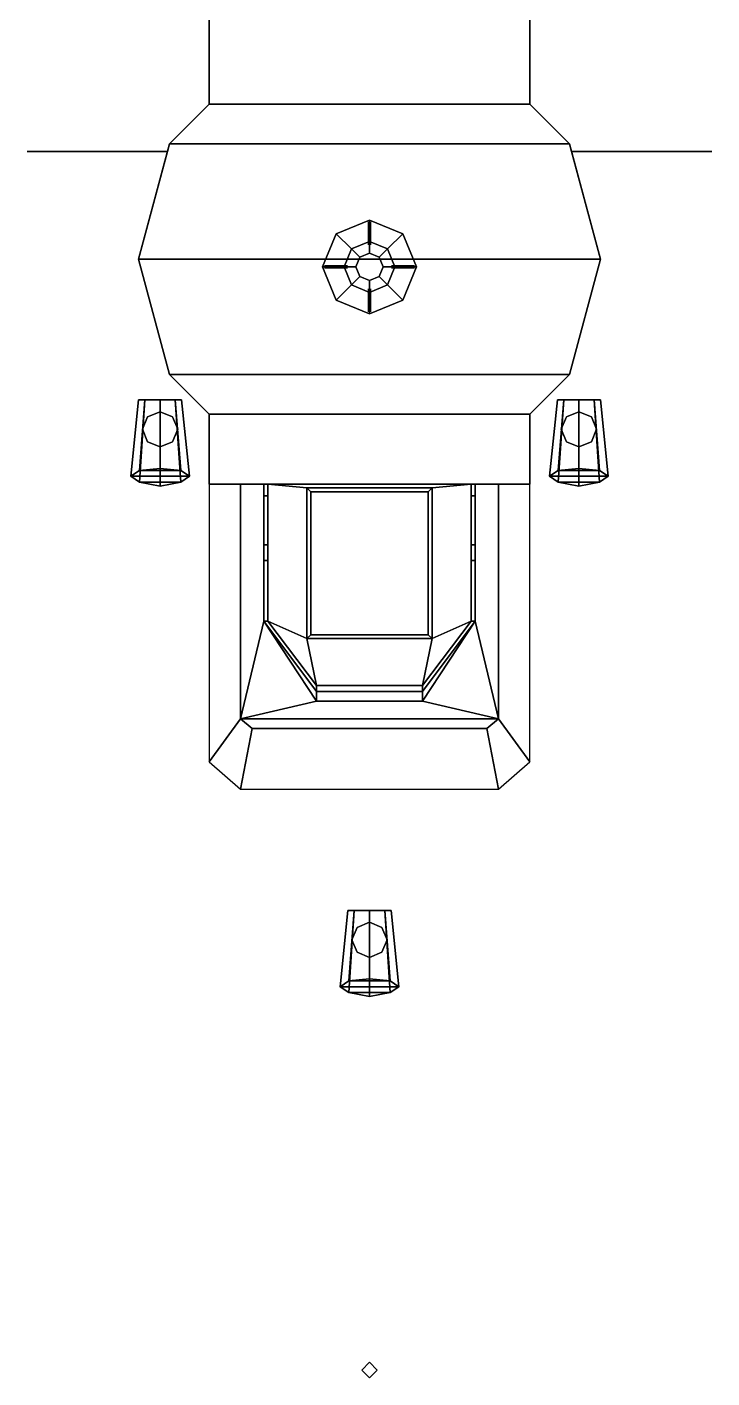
# Model space of a CAD drawing. Extents: x -1.7 to 1.7, y -7.4 to 6.9.
# Drawn here: x -1.75 to 1.75, y -7.39 to -0.48 of the extents above; entities that cross this region are included whole.
import ezdxf

# ---------------------------------------------------------------- set-up
doc = ezdxf.new("R2010")
doc.units = 0
doc.layers.add('SUPERSTRUCTURE', color=3, linetype='CONTINUOUS')

msp = doc.modelspace()

# ---------------------------------------------------------------- linework, layer by layer
at = {"layer": 'SUPERSTRUCTURE'}
for points in [[(-0.82, -0.34, 0.74), (-0.82, -0.8781, 0.74), (-0.82, -0.8781, 1.67), (-0.82, -0.34, 1.67)], [(-0.82, -0.34, 1.67), (-0.82, -0.8781, 1.67), (0.82, -0.8781, 1.67), (0.82, -0.34, 1.67)], [(0.82, -0.8781, 1.67), (0.82, -0.8781, 0.74), (0.82, -0.34, 0.74), (0.82, -0.34, 1.67)], [(-0.82, -0.8781, 0.74), (-1.0219, -1.08, 0.74), (-1.0219, -1.08, 1.67), (-0.82, -0.8781, 1.67)], [(-0.82, -0.8781, 1.67), (-1.0219, -1.08, 1.67), (1.0219, -1.08, 1.67), (0.82, -0.8781, 1.67)], [(1.0219, -1.08, 0.74), (0.82, -0.8781, 0.74), (0.82, -0.8781, 1.67), (1.0219, -1.08, 1.67)], [(-1.0326, -1.12, 1.07), (-1.18, -1.67, 1.07), (-1.18, -1.67, 1.67), (-1.0219, -1.08, 1.67)], [(-1.0219, -1.08, 1.67), (-1.18, -1.67, 1.67), (1.18, -1.67, 1.67), (1.0219, -1.08, 1.67)], [(-1.0219, -1.08, 0.74), (-1.0326, -1.12, 0.74), (-1.0326, -1.12, 1.07), (-1.0219, -1.08, 1.67)], [(1.18, -1.67, 1.07), (1.0326, -1.12, 1.07), (1.0219, -1.08, 1.67), (1.18, -1.67, 1.67)], [(1.0326, -1.12, 0.74), (1.0219, -1.08, 0.74), (1.0219, -1.08, 1.67), (1.0326, -1.12, 1.07)], [(-1.0326, -1.12, 0.74), (-1.6, -1.12, 0.74), (-1.75, -1.12, 1.07), (-1.0326, -1.12, 1.07)], [(1.6, -1.12, 0.74), (1.0326, -1.12, 0.74), (1.0326, -1.12, 1.07), (1.75, -1.12, 1.07)], [(0, -1.47, 1.67), (-0.1697, -1.5403, 1.67), (-0.1697, -1.5403, 1.69), (0, -1.47, 1.69)], [(0, -1.47, 1.69), (-0.1697, -1.5403, 1.69), (-0.0919, -1.6181, 1.69), (0, -1.58, 1.69)], [(-0.005, -1.5976, 1.8076), (-0.005, -1.48, 1.69), (-0.005, -1.58, 1.69), (-0.005, -1.5976, 1.8076)], [(0.1697, -1.5403, 1.67), (0, -1.47, 1.67), (0, -1.47, 1.69), (0.1697, -1.5403, 1.69)], [(0.1697, -1.5403, 1.69), (0, -1.47, 1.69), (0, -1.58, 1.69), (0.0919, -1.6181, 1.69)], [(0.005, -1.5976, 1.8076), (0.005, -1.48, 1.69), (0.005, -1.58, 1.69), (0.005, -1.5976, 1.8076)], [(-0.1697, -1.5403, 1.67), (-0.24, -1.71, 1.67), (-0.24, -1.71, 1.69), (-0.1697, -1.5403, 1.69)], [(-0.1697, -1.5403, 1.69), (-0.24, -1.71, 1.69), (-0.13, -1.71, 1.69), (-0.0919, -1.6181, 1.69)], [(0, -1.58, 1.69), (-0.0919, -1.6181, 1.69), (-0.0495, -1.6605, 2.09), (0, -1.64, 2.09)], [(0.0919, -1.6181, 1.69), (0, -1.58, 1.69), (0, -1.64, 2.09), (0.0495, -1.6605, 2.09)], [(0.24, -1.71, 1.69), (0.1697, -1.5403, 1.69), (0.0919, -1.6181, 1.69), (0.13, -1.71, 1.69)], [(0.24, -1.71, 1.67), (0.1697, -1.5403, 1.67), (0.1697, -1.5403, 1.69), (0.24, -1.71, 1.69)], [(-0.0919, -1.6181, 1.69), (-0.13, -1.71, 1.69), (-0.07, -1.71, 2.09), (-0.0495, -1.6605, 2.09)], [(0, -1.64, 2.09), (-0.0495, -1.6605, 2.09), (-0.0495, -1.6605, 2.19), (0, -1.64, 2.19)], [(0.0495, -1.6605, 2.09), (0, -1.64, 2.09), (0, -1.64, 2.19), (0.0495, -1.6605, 2.19)], [(0.13, -1.71, 1.69), (0.0919, -1.6181, 1.69), (0.0495, -1.6605, 2.09), (0.07, -1.71, 2.09)], [(-1.18, -1.67, 1.07), (-1.0219, -2.26, 1.07), (-1.0219, -2.26, 1.67), (-1.18, -1.67, 1.67)], [(-1.18, -1.67, 1.67), (-1.0219, -2.26, 1.67), (1.0219, -2.26, 1.67), (1.18, -1.67, 1.67)], [(-0.24, -1.71, 1.67), (-0.1697, -1.8797, 1.67), (-0.1697, -1.8797, 1.69), (-0.24, -1.71, 1.69)], [(-0.24, -1.71, 1.69), (-0.1697, -1.8797, 1.69), (-0.0919, -1.8019, 1.69), (-0.13, -1.71, 1.69)], [(-0.1124, -1.705, 1.8076), (-0.23, -1.705, 1.69), (-0.13, -1.705, 1.69), (-0.1124, -1.705, 1.8076)], [(-0.1124, -1.715, 1.8076), (-0.23, -1.715, 1.69), (-0.13, -1.715, 1.69), (-0.1124, -1.715, 1.8076)], [(-0.13, -1.71, 1.69), (-0.0919, -1.8019, 1.69), (-0.0495, -1.7595, 2.09), (-0.07, -1.71, 2.09)], [(-0.0495, -1.6605, 2.09), (-0.07, -1.71, 2.09), (-0.07, -1.71, 2.19), (-0.0495, -1.6605, 2.19)], [(-0.07, -1.71, 2.09), (-0.0495, -1.7595, 2.09), (-0.0495, -1.7595, 2.19), (-0.07, -1.71, 2.19)], [(0.07, -1.71, 2.09), (0.0495, -1.6605, 2.09), (0.0495, -1.6605, 2.19), (0.07, -1.71, 2.19)], [(0.0919, -1.8019, 1.69), (0.13, -1.71, 1.69), (0.07, -1.71, 2.09), (0.0495, -1.7595, 2.09)], [(0.0495, -1.7595, 2.09), (0.07, -1.71, 2.09), (0.07, -1.71, 2.19), (0.0495, -1.7595, 2.19)], [(0.1697, -1.8797, 1.69), (0.24, -1.71, 1.69), (0.13, -1.71, 1.69), (0.0919, -1.8019, 1.69)], [(0.1124, -1.705, 1.8076), (0.23, -1.705, 1.69), (0.13, -1.705, 1.69), (0.1124, -1.705, 1.8076)], [(0.1124, -1.715, 1.8076), (0.23, -1.715, 1.69), (0.13, -1.715, 1.69), (0.1124, -1.715, 1.8076)], [(0.1697, -1.8797, 1.67), (0.24, -1.71, 1.67), (0.24, -1.71, 1.69), (0.1697, -1.8797, 1.69)], [(1.0219, -2.26, 1.07), (1.18, -1.67, 1.07), (1.18, -1.67, 1.67), (1.0219, -2.26, 1.67)], [(-0.0919, -1.8019, 1.69), (0, -1.84, 1.69), (0, -1.78, 2.09), (-0.0495, -1.7595, 2.09)], [(-0.0495, -1.7595, 2.09), (0, -1.78, 2.09), (0, -1.78, 2.19), (-0.0495, -1.7595, 2.19)], [(0, -1.84, 1.69), (0.0919, -1.8019, 1.69), (0.0495, -1.7595, 2.09), (0, -1.78, 2.09)], [(0, -1.78, 2.09), (0.0495, -1.7595, 2.09), (0.0495, -1.7595, 2.19), (0, -1.78, 2.19)], [(-0.1697, -1.8797, 1.69), (0, -1.95, 1.69), (0, -1.84, 1.69), (-0.0919, -1.8019, 1.69)], [(-0.005, -1.8224, 1.8076), (-0.005, -1.94, 1.69), (-0.005, -1.84, 1.69), (-0.005, -1.8224, 1.8076)], [(0, -1.95, 1.69), (0.1697, -1.8797, 1.69), (0.0919, -1.8019, 1.69), (0, -1.84, 1.69)], [(0.005, -1.8224, 1.8076), (0.005, -1.94, 1.69), (0.005, -1.84, 1.69), (0.005, -1.8224, 1.8076)], [(-0.1697, -1.8797, 1.67), (0, -1.95, 1.67), (0, -1.95, 1.69), (-0.1697, -1.8797, 1.69)], [(0, -1.95, 1.67), (0.1697, -1.8797, 1.67), (0.1697, -1.8797, 1.69), (0, -1.95, 1.69)], [(-1.0219, -2.26, 1.07), (-0.82, -2.4619, 1.07), (-0.82, -2.4619, 1.67), (-1.0219, -2.26, 1.67)], [(-1.0219, -2.26, 1.67), (-0.82, -2.4619, 1.67), (0.82, -2.4619, 1.67), (1.0219, -2.26, 1.67)], [(0.82, -2.4619, 1.07), (1.0219, -2.26, 1.07), (1.0219, -2.26, 1.67), (0.82, -2.4619, 1.67)], [(-1.1478, -2.39, 1.4878), (-1.18, -2.39, 1.41), (-1.22, -2.78, 1.41), (-1.1761, -2.81, 1.5161)], [(-1.18, -2.39, 1.41), (-1.1478, -2.39, 1.3322), (-1.1761, -2.75, 1.3039), (-1.22, -2.78, 1.41)], [(-0.9922, -2.39, 1.3322), (-1.18, -2.39, 1.41), (-1.1478, -2.39, 1.4878), (-0.96, -2.39, 1.41)], [(-1.07, -2.39, 1.3), (-1.1478, -2.39, 1.3322), (-1.18, -2.39, 1.41), (-0.9922, -2.39, 1.3322)], [(-1.1478, -2.39, 1.3322), (-1.07, -2.39, 1.3), (-1.07, -2.74, 1.26), (-1.1761, -2.75, 1.3039)], [(-1.07, -2.39, 1.52), (-1.1478, -2.39, 1.4878), (-1.1761, -2.81, 1.5161), (-1.07, -2.83, 1.56)], [(-0.96, -2.39, 1.41), (-1.1478, -2.39, 1.4878), (-1.07, -2.39, 1.52), (-0.9922, -2.39, 1.4878)], [(-1.07, -2.39, 1.3), (-0.9922, -2.39, 1.3322), (-0.9639, -2.75, 1.3039), (-1.07, -2.74, 1.26)], [(-0.9922, -2.39, 1.4878), (-1.07, -2.39, 1.52), (-1.07, -2.83, 1.56), (-0.9639, -2.81, 1.5161)], [(-0.96, -2.39, 1.41), (-0.9922, -2.39, 1.4878), (-0.9639, -2.81, 1.5161), (-0.92, -2.78, 1.41)], [(-0.9922, -2.39, 1.3322), (-0.96, -2.39, 1.41), (-0.92, -2.78, 1.41), (-0.9639, -2.75, 1.3039)], [(0.9922, -2.39, 1.4878), (0.96, -2.39, 1.41), (0.92, -2.78, 1.41), (0.9639, -2.81, 1.5161)], [(0.96, -2.39, 1.41), (0.9922, -2.39, 1.3322), (0.9639, -2.75, 1.3039), (0.92, -2.78, 1.41)], [(1.1478, -2.39, 1.3322), (0.96, -2.39, 1.41), (0.9922, -2.39, 1.4878), (1.18, -2.39, 1.41)], [(1.07, -2.39, 1.3), (0.9922, -2.39, 1.3322), (0.96, -2.39, 1.41), (1.1478, -2.39, 1.3322)], [(0.9922, -2.39, 1.3322), (1.07, -2.39, 1.3), (1.07, -2.74, 1.26), (0.9639, -2.75, 1.3039)], [(1.07, -2.39, 1.52), (0.9922, -2.39, 1.4878), (0.9639, -2.81, 1.5161), (1.07, -2.83, 1.56)], [(1.18, -2.39, 1.41), (0.9922, -2.39, 1.4878), (1.07, -2.39, 1.52), (1.1478, -2.39, 1.4878)], [(1.07, -2.39, 1.3), (1.1478, -2.39, 1.3322), (1.1761, -2.75, 1.3039), (1.07, -2.74, 1.26)], [(1.1478, -2.39, 1.4878), (1.07, -2.39, 1.52), (1.07, -2.83, 1.56), (1.1761, -2.81, 1.5161)], [(1.18, -2.39, 1.41), (1.1478, -2.39, 1.4878), (1.1761, -2.81, 1.5161), (1.22, -2.78, 1.41)], [(1.1478, -2.39, 1.3322), (1.18, -2.39, 1.41), (1.22, -2.78, 1.41), (1.1761, -2.75, 1.3039)], [(-1.1336, -2.4764, 1.07), (-1.16, -2.54, 1.07), (-1.16, -2.54, 1.33), (-1.1336, -2.4764, 1.32)], [(-1.07, -2.45, 1.07), (-1.1336, -2.4764, 1.07), (-1.1336, -2.4764, 1.32), (-1.07, -2.45, 1.2933)], [(-1.0064, -2.4764, 1.07), (-1.07, -2.45, 1.07), (-1.07, -2.45, 1.2933), (-1.0064, -2.4764, 1.32)], [(-0.98, -2.54, 1.07), (-1.0064, -2.4764, 1.07), (-1.0064, -2.4764, 1.32), (-0.98, -2.54, 1.33)], [(-0.82, -2.4619, 1.07), (-0.82, -2.82, 1.07), (-0.82, -2.82, 1.67), (-0.82, -2.4619, 1.67)], [(-0.82, -2.4619, 1.67), (-0.82, -2.82, 1.67), (0.82, -2.82, 1.67), (0.82, -2.4619, 1.67)], [(0.82, -2.82, 1.67), (0.82, -2.82, 1.07), (0.82, -2.4619, 1.07), (0.82, -2.4619, 1.67)], [(1.0064, -2.4764, 1.07), (0.98, -2.54, 1.07), (0.98, -2.54, 1.33), (1.0064, -2.4764, 1.32)], [(1.07, -2.45, 1.07), (1.0064, -2.4764, 1.07), (1.0064, -2.4764, 1.32), (1.07, -2.45, 1.2933)], [(1.1336, -2.4764, 1.07), (1.07, -2.45, 1.07), (1.07, -2.45, 1.2933), (1.1336, -2.4764, 1.32)], [(1.16, -2.54, 1.07), (1.1336, -2.4764, 1.07), (1.1336, -2.4764, 1.32), (1.16, -2.54, 1.33)], [(-1.16, -2.54, 1.07), (-1.1336, -2.6036, 1.07), (-1.1336, -2.6036, 1.31), (-1.16, -2.54, 1.33)], [(-1.0064, -2.6036, 1.07), (-0.98, -2.54, 1.07), (-0.98, -2.54, 1.33), (-1.0064, -2.6036, 1.31)], [(0.98, -2.54, 1.07), (1.0064, -2.6036, 1.07), (1.0064, -2.6036, 1.31), (0.98, -2.54, 1.33)], [(1.1336, -2.6036, 1.07), (1.16, -2.54, 1.07), (1.16, -2.54, 1.33), (1.1336, -2.6036, 1.31)], [(-1.1336, -2.6036, 1.07), (-1.07, -2.63, 1.07), (-1.07, -2.63, 1.2733), (-1.1336, -2.6036, 1.31)], [(-1.07, -2.63, 1.07), (-1.0064, -2.6036, 1.07), (-1.0064, -2.6036, 1.31), (-1.07, -2.63, 1.2733)], [(1.0064, -2.6036, 1.07), (1.07, -2.63, 1.07), (1.07, -2.63, 1.2733), (1.0064, -2.6036, 1.31)], [(1.07, -2.63, 1.07), (1.1336, -2.6036, 1.07), (1.1336, -2.6036, 1.31), (1.07, -2.63, 1.2733)], [(-1.22, -2.78, 1.41), (-1.1761, -2.75, 1.3039), (-0.9639, -2.75, 1.3039), (-0.92, -2.78, 1.41)], [(-1.1761, -2.75, 1.3039), (-1.07, -2.74, 1.26), (-0.9639, -2.75, 1.3039)], [(0.92, -2.78, 1.41), (0.9639, -2.75, 1.3039), (1.1761, -2.75, 1.3039), (1.22, -2.78, 1.41)], [(0.9639, -2.75, 1.3039), (1.07, -2.74, 1.26), (1.1761, -2.75, 1.3039)], [(-1.1761, -2.81, 1.5161), (-1.22, -2.78, 1.41), (-0.92, -2.78, 1.41), (-0.9639, -2.81, 1.5161)], [(-1.07, -2.83, 1.56), (-1.1761, -2.81, 1.5161), (-0.9639, -2.81, 1.5161), (-1.07, -2.83, 1.56)], [(-0.82, -2.82, 1.07), (-0.82, -4.24, 1.07), (-0.66, -4.02, 1.85), (-0.66, -2.82, 1.85)], [(-0.82, -2.82, 1.07), (-0.82, -2.82, 1.07), (-0.6969, -2.82, 1.67), (-0.82, -2.82, 1.67)], [(0.66, -2.82, 1.85), (0.6969, -2.82, 1.67), (-0.6969, -2.82, 1.67), (-0.66, -2.82, 1.85)], [(-0.66, -2.82, 1.85), (-0.66, -4.02, 1.85), (-0.54, -3.52, 1.85), (-0.54, -2.82, 1.85)], [(-0.54, -2.82, 1.85), (-0.54, -2.88, 1.89), (-0.54, -2.88, 1.97), (-0.54, -2.82, 2.02)], [(-0.54, -2.82, 2.02), (-0.52, -2.82, 2.02), (-0.52, -2.82, 1.85), (-0.54, -2.82, 1.85)], [(-0.54, -2.88, 1.89), (-0.54, -2.82, 1.85), (-0.54, -3.52, 1.85), (-0.54, -3.52, 1.89)], [(-0.54, -3.13, 2.07), (-0.52, -3.13, 2.07), (-0.52, -2.82, 2.02), (-0.54, -2.82, 2.02)], [(-0.54, -2.82, 2.02), (-0.54, -2.88, 1.97), (-0.54, -3.13, 1.99), (-0.54, -3.13, 2.07)], [(-0.52, -2.82, 2.02), (-0.52, -2.88, 1.97), (-0.52, -2.88, 1.89), (-0.52, -2.82, 1.85)], [(-0.52, -3.52, 1.89), (-0.52, -3.52, 1.85), (-0.52, -2.82, 1.85), (-0.52, -2.88, 1.89)], [(-0.52, -3.13, 2.07), (-0.52, -3.13, 1.99), (-0.52, -2.88, 1.97), (-0.52, -2.82, 2.02)], [(0.32, -2.84, 1.85), (0.52, -2.82, 1.85), (-0.52, -2.82, 1.85), (-0.32, -2.84, 1.85)], [(-0.32, -3.61, 1.85), (-0.32, -2.84, 1.85), (-0.52, -2.82, 1.85), (-0.52, -3.52, 1.85)], [(0.52, -3.52, 1.85), (0.52, -2.82, 1.85), (0.32, -2.84, 1.85), (0.32, -3.61, 1.85)], [(0.52, -2.88, 1.89), (0.52, -2.82, 1.85), (0.52, -3.52, 1.85), (0.52, -3.52, 1.89)], [(0.52, -2.82, 1.85), (0.52, -2.88, 1.89), (0.52, -2.88, 1.97), (0.52, -2.82, 2.02)], [(0.52, -2.82, 2.02), (0.54, -2.82, 2.02), (0.54, -2.82, 1.85), (0.52, -2.82, 1.85)], [(0.52, -2.82, 2.02), (0.52, -2.88, 1.97), (0.52, -3.13, 1.99), (0.52, -3.13, 2.07)], [(0.52, -3.13, 2.07), (0.54, -3.13, 2.07), (0.54, -2.82, 2.02), (0.52, -2.82, 2.02)], [(0.54, -3.52, 1.89), (0.54, -3.52, 1.85), (0.54, -2.82, 1.85), (0.54, -2.88, 1.89)], [(0.54, -2.82, 2.02), (0.54, -2.88, 1.97), (0.54, -2.88, 1.89), (0.54, -2.82, 1.85)], [(0.54, -3.13, 2.07), (0.54, -3.13, 1.99), (0.54, -2.88, 1.97), (0.54, -2.82, 2.02)], [(0.54, -3.52, 1.85), (0.66, -4.02, 1.85), (0.66, -2.82, 1.85), (0.54, -2.82, 1.85)], [(0.66, -4.02, 1.85), (0.82, -4.24, 1.07), (0.82, -2.82, 1.07), (0.66, -2.82, 1.85)], [(0.6969, -2.82, 1.67), (0.82, -2.82, 1.07), (0.82, -2.82, 1.07), (0.82, -2.82, 1.67)], [(0.9639, -2.81, 1.5161), (0.92, -2.78, 1.41), (1.22, -2.78, 1.41), (1.1761, -2.81, 1.5161)], [(1.07, -2.83, 1.56), (0.9639, -2.81, 1.5161), (1.1761, -2.81, 1.5161), (1.07, -2.83, 1.56)], [(-0.54, -3.13, 1.89), (-0.52, -3.13, 1.89), (-0.52, -2.88, 1.89), (-0.54, -2.88, 1.89)], [(-0.54, -2.88, 1.97), (-0.52, -2.88, 1.97), (-0.52, -3.13, 1.99), (-0.54, -3.13, 1.99)], [(-0.54, -2.88, 1.89), (-0.52, -2.88, 1.89), (-0.52, -2.88, 1.97), (-0.54, -2.88, 1.97)], [(-0.32, -2.84, 1.85), (-0.32, -3.61, 1.85), (-0.3, -3.59, 1.87), (-0.3, -2.86, 1.87)], [(0.3, -2.86, 1.87), (0.32, -2.84, 1.85), (-0.32, -2.84, 1.85), (-0.3, -2.86, 1.87)], [(-0.3, -2.86, 1.87), (-0.3, -3.59, 1.87), (0.3, -3.59, 1.87), (0.3, -2.86, 1.87)], [(0.3, -3.59, 1.87), (0.32, -3.61, 1.85), (0.32, -2.84, 1.85), (0.3, -2.86, 1.87)], [(0.52, -3.13, 1.89), (0.54, -3.13, 1.89), (0.54, -2.88, 1.89), (0.52, -2.88, 1.89)], [(0.52, -2.88, 1.89), (0.54, -2.88, 1.89), (0.54, -2.88, 1.97), (0.52, -2.88, 1.97)], [(0.52, -2.88, 1.97), (0.54, -2.88, 1.97), (0.54, -3.13, 1.99), (0.52, -3.13, 1.99)], [(-0.54, -3.13, 1.99), (-0.52, -3.13, 1.99), (-0.52, -3.13, 1.89), (-0.54, -3.13, 1.89)], [(-0.54, -3.13, 1.89), (-0.54, -3.21, 1.89), (-0.54, -3.21, 2), (-0.54, -3.13, 2.07)], [(-0.54, -3.13, 2.07), (-0.54, -3.21, 2), (-0.54, -3.52, 2), (-0.54, -3.52, 2.07)], [(-0.54, -3.52, 2.07), (-0.52, -3.52, 2.07), (-0.52, -3.13, 2.07), (-0.54, -3.13, 2.07)], [(-0.52, -3.13, 2.07), (-0.52, -3.21, 2), (-0.52, -3.21, 1.89), (-0.52, -3.13, 1.89)], [(-0.52, -3.52, 2.07), (-0.52, -3.52, 2), (-0.52, -3.21, 2), (-0.52, -3.13, 2.07)], [(0.52, -3.13, 2.07), (0.52, -3.21, 2), (0.52, -3.52, 2), (0.52, -3.52, 2.07)], [(0.52, -3.52, 2.07), (0.54, -3.52, 2.07), (0.54, -3.13, 2.07), (0.52, -3.13, 2.07)], [(0.52, -3.13, 1.89), (0.52, -3.21, 1.89), (0.52, -3.21, 2), (0.52, -3.13, 2.07)], [(0.52, -3.13, 1.99), (0.54, -3.13, 1.99), (0.54, -3.13, 1.89), (0.52, -3.13, 1.89)], [(0.54, -3.52, 2.07), (0.54, -3.52, 2), (0.54, -3.21, 2), (0.54, -3.13, 2.07)], [(0.54, -3.13, 2.07), (0.54, -3.21, 2), (0.54, -3.21, 1.89), (0.54, -3.13, 1.89)], [(-0.54, -3.52, 1.89), (-0.52, -3.52, 1.89), (-0.52, -3.21, 1.89), (-0.54, -3.21, 1.89)], [(-0.54, -3.21, 1.89), (-0.52, -3.21, 1.89), (-0.52, -3.21, 2), (-0.54, -3.21, 2)], [(-0.54, -3.21, 2), (-0.52, -3.21, 2), (-0.52, -3.52, 2), (-0.54, -3.52, 2)], [(0.52, -3.21, 2), (0.54, -3.21, 2), (0.54, -3.52, 2), (0.52, -3.52, 2)], [(0.52, -3.21, 1.89), (0.54, -3.21, 1.89), (0.54, -3.21, 2), (0.52, -3.21, 2)], [(0.52, -3.52, 1.89), (0.54, -3.52, 1.89), (0.54, -3.21, 1.89), (0.52, -3.21, 1.89)], [(-0.54, -3.52, 1.85), (-0.66, -4.02, 1.85), (-0.27, -3.93, 1.85), (-0.54, -3.52, 1.85)], [(-0.54, -3.52, 2.07), (-0.54, -3.52, 1.85), (-0.27, -3.93, 1.85), (-0.27, -3.88, 2.07)], [(-0.52, -3.52, 1.89), (-0.54, -3.52, 1.89), (-0.54, -3.52, 2), (-0.52, -3.52, 2)], [(-0.52, -3.52, 2.07), (-0.54, -3.52, 2.07), (-0.27, -3.88, 2.07), (-0.27, -3.85, 2.07)], [(-0.27, -3.85, 2.07), (-0.27, -3.85, 1.85), (-0.52, -3.52, 1.85), (-0.52, -3.52, 2.07)], [(-0.27, -3.85, 1.85), (-0.32, -3.61, 1.85), (-0.52, -3.52, 1.85)], [(0.27, -3.88, 2.07), (0.27, -3.93, 1.85), (0.54, -3.52, 1.85), (0.54, -3.52, 2.07)], [(0.52, -3.52, 2.07), (0.52, -3.52, 1.85), (0.27, -3.85, 1.85), (0.27, -3.85, 2.07)], [(0.27, -3.85, 2.07), (0.27, -3.88, 2.07), (0.54, -3.52, 2.07), (0.52, -3.52, 2.07)], [(0.27, -3.93, 1.85), (0.66, -4.02, 1.85), (0.54, -3.52, 1.85)], [(0.27, -3.85, 1.85), (0.52, -3.52, 1.85), (0.32, -3.61, 1.85), (0.27, -3.85, 1.85)], [(0.54, -3.52, 2), (0.54, -3.52, 1.89), (0.52, -3.52, 1.89), (0.52, -3.52, 2)], [(-0.3, -3.59, 1.87), (-0.32, -3.61, 1.85), (0.32, -3.61, 1.85), (0.3, -3.59, 1.87)], [(0.27, -3.85, 1.85), (0.32, -3.61, 1.85), (-0.32, -3.61, 1.85), (-0.27, -3.85, 1.85)], [(-0.27, -3.85, 2.07), (-0.27, -3.88, 2.07), (0.27, -3.88, 2.07), (0.27, -3.85, 2.07)], [(0.27, -3.85, 2.07), (0.27, -3.85, 1.85), (-0.27, -3.85, 1.85), (-0.27, -3.85, 2.07)], [(-0.27, -3.93, 1.85), (-0.66, -4.02, 1.85), (0.66, -4.02, 1.85), (0.27, -3.93, 1.85)], [(-0.27, -3.88, 2.07), (-0.27, -3.93, 1.85), (0.27, -3.93, 1.85), (0.27, -3.88, 2.07)], [(-0.66, -4.02, 1.85), (-0.82, -4.24, 1.07), (-0.66, -4.38, 1.07), (-0.6, -4.07, 1.85)], [(-0.66, -4.02, 1.85), (-0.6, -4.07, 1.85), (0.6, -4.07, 1.85), (0.66, -4.02, 1.85)], [(-0.6, -4.07, 1.85), (-0.66, -4.38, 1.07), (0.66, -4.38, 1.07), (0.6, -4.07, 1.85)], [(0.6, -4.07, 1.85), (0.66, -4.38, 1.07), (0.82, -4.24, 1.07), (0.66, -4.02, 1.85)], [(-0.11, -5, 1.41), (-0.0778, -5, 1.3322), (-0.1061, -5.36, 1.3039), (-0.15, -5.39, 1.41)], [(-0.0778, -5, 1.4878), (-0.11, -5, 1.41), (-0.15, -5.39, 1.41), (-0.1061, -5.42, 1.5161)], [(0, -5, 1.3), (-0.0778, -5, 1.3322), (-0.11, -5, 1.41), (0.0778, -5, 1.3322)], [(0.0778, -5, 1.3322), (-0.11, -5, 1.41), (-0.0778, -5, 1.4878), (0.11, -5, 1.41)], [(-0.0778, -5, 1.3322), (0, -5, 1.3), (0, -5.35, 1.26), (-0.1061, -5.36, 1.3039)], [(0, -5, 1.52), (-0.0778, -5, 1.4878), (-0.1061, -5.42, 1.5161), (0, -5.44, 1.56)], [(0.11, -5, 1.41), (-0.0778, -5, 1.4878), (0, -5, 1.52), (0.0778, -5, 1.4878)], [(0, -5, 1.3), (0.0778, -5, 1.3322), (0.1061, -5.36, 1.3039), (0, -5.35, 1.26)], [(0.0778, -5, 1.4878), (0, -5, 1.52), (0, -5.44, 1.56), (0.1061, -5.42, 1.5161)], [(0.0778, -5, 1.3322), (0.11, -5, 1.41), (0.15, -5.39, 1.41), (0.1061, -5.36, 1.3039)], [(0.11, -5, 1.41), (0.0778, -5, 1.4878), (0.1061, -5.42, 1.5161), (0.15, -5.39, 1.41)], [(-0.0636, -5.0864, 1.07), (-0.09, -5.15, 1.07), (-0.09, -5.15, 1.33), (-0.0636, -5.0864, 1.32)], [(0, -5.06, 1.07), (-0.0636, -5.0864, 1.07), (-0.0636, -5.0864, 1.32), (0, -5.06, 1.2933)], [(0.0636, -5.0864, 1.07), (0, -5.06, 1.07), (0, -5.06, 1.2933), (0.0636, -5.0864, 1.32)], [(0.09, -5.15, 1.07), (0.0636, -5.0864, 1.07), (0.0636, -5.0864, 1.32), (0.09, -5.15, 1.33)], [(-0.09, -5.15, 1.07), (-0.0636, -5.2136, 1.07), (-0.0636, -5.2136, 1.31), (-0.09, -5.15, 1.33)], [(0.0636, -5.2136, 1.07), (0.09, -5.15, 1.07), (0.09, -5.15, 1.33), (0.0636, -5.2136, 1.31)], [(-0.0636, -5.2136, 1.07), (0, -5.24, 1.07), (0, -5.24, 1.2733), (-0.0636, -5.2136, 1.31)], [(0, -5.24, 1.07), (0.0636, -5.2136, 1.07), (0.0636, -5.2136, 1.31), (0, -5.24, 1.2733)], [(-0.15, -5.39, 1.41), (-0.1061, -5.36, 1.3039), (0.1061, -5.36, 1.3039), (0.15, -5.39, 1.41)], [(-0.1061, -5.36, 1.3039), (0, -5.35, 1.26), (0.1061, -5.36, 1.3039)], [(-0.1061, -5.42, 1.5161), (-0.15, -5.39, 1.41), (0.15, -5.39, 1.41), (0.1061, -5.42, 1.5161)], [(0, -5.44, 1.56), (-0.1061, -5.42, 1.5161), (0.1061, -5.42, 1.5161), (0, -5.44, 1.56)], [(0, -7.31, 1.07), (-0.04, -7.35, 1.07), (-0.04, -7.35, 2.3), (0, -7.31, 2.3)], [(0, -7.31, 2.3), (-0.04, -7.35, 2.3), (0, -7.39, 2.3), (0.04, -7.35, 2.3)], [(0.04, -7.35, 1.07), (0, -7.31, 1.07), (0, -7.31, 2.3), (0.04, -7.35, 2.3)], [(-0.04, -7.35, 1.07), (0, -7.39, 1.07), (0, -7.39, 2.3), (-0.04, -7.35, 2.3)], [(0, -7.39, 1.07), (0.04, -7.35, 1.07), (0.04, -7.35, 2.3), (0, -7.39, 2.3)]]:
    msp.add_3dface(points, dxfattribs=at)

doc.saveas('drawing.dxf')
